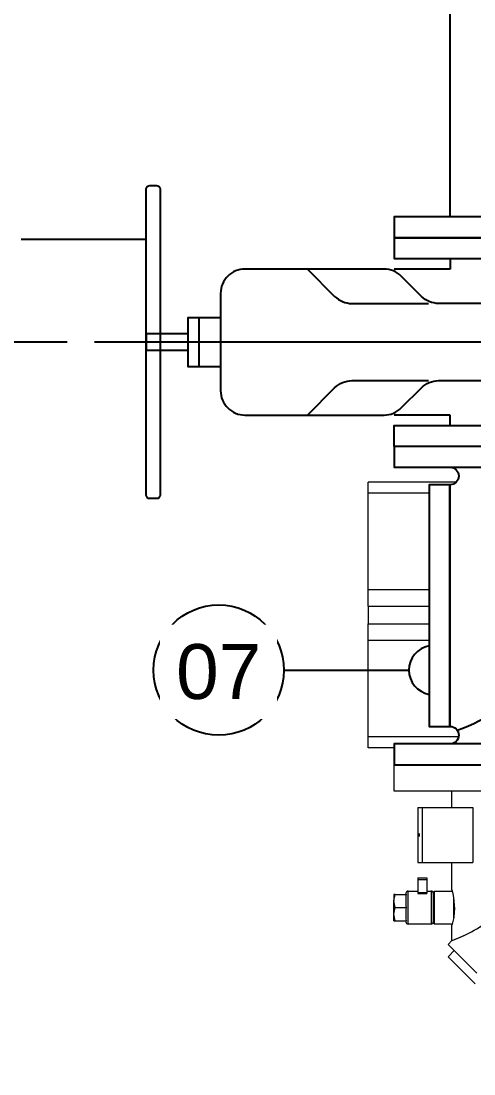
# Model space of a CAD drawing. Extents: x -160 to 364724, y -100 to 7353297.
# Drawn here: x 360698.747 to 360699.159, y 7352450.333 to 7352451.292 of the extents above; entities that cross this region are included whole.
import ezdxf
from ezdxf.enums import TextEntityAlignment as Align

# ---------------------------------------------------------------- set-up
doc = ezdxf.new("R2010")
doc.units = 0
doc.header["$LTSCALE"] = 5
doc.linetypes.add('________________', pattern=[0])
doc.linetypes.add('SGC_DASHDOT', pattern=[1, 0.5, -0.25, 0, -0.25])
for name, color, linetype in [('BOLA LM', 1, 'Continuous'), ('BOMBA', 1, 'Continuous'), ('FLANGES', 2, 'Continuous'), ('SANC_COTAS', 1, 'Continuous'), ('SANC_TEXTO', 2, 'Continuous'), ('SGC-Eixos', 253, 'SGC_DASHDOT'), ('SGC-Tubos (Desenho Bifilar)', 3, 'Continuous'), ('SGC-Valvulas (Acionamento)', 2, 'Continuous'), ('SGC-Valvulas (Linhas Externas)', 3, 'Continuous')]:
    doc.layers.add(name, color=color, linetype=linetype)
doc.styles.add('R-80', font='arial.ttf')
doc.dimstyles.new('GERAL - 25', dxfattribs={"dimscale": 0.025, "dimtxt": 2, "dimasz": 1.5, "dimexe": 2, "dimexo": 1, "dimgap": 1, "dimtad": 1, "dimzin": 0, "dimtxsty": 'R-80', "dimblk": 'ARCHTICK', "dimcen": 0, "dimdle": 2, "dimclrd": 1, "dimclre": 1, "dimclrt": 2, "dimadec": 0, "dimazin": 0, "dimtfac": 0.5, "dimtmove": 2, "dimatfit": 3, "dimldrblk": 'OPEN90', "dimfxl": 1, "dimtolj": 1, "dimtzin": 0, "dimarcsym": 0})

# ---------------------------------------------------------------- blocks, each defined once
blk = doc.blocks.new('SG_1_R23FC10_D100', base_point=(3190.0192, 1643.31859))
at = {"layer": 'FLANGES'}
blk.add_line((3190.04137, 1643.60666), (3189.99703, 1643.60666), dxfattribs=at)
blk.add_lwpolyline([(3190.04137, 1643.58679), (3190.04137, 1643.61659), (3189.99703, 1643.61659), (3189.99703, 1643.58679)], dxfattribs=at)
for points in [[(3189.9242, 1643.20859), (3189.9242, 1643.42859), (3189.9432, 1643.42859), (3189.9432, 1643.20859)], [(3190.1142, 1643.20859), (3190.1142, 1643.42859), (3190.0952, 1643.42859), (3190.0952, 1643.20859)]]:
    blk.add_lwpolyline(points, close=True, dxfattribs=at)
at = {"layer": 'SGC-Valvulas (Acionamento)', "color": 3}
blk.add_lwpolyline([(3189.87976, 1643.65459), (3190.15864, 1643.65459, -0.414214), (3190.16181, 1643.65142), (3190.16181, 1643.64509, -0.414214), (3190.15864, 1643.64192), (3189.87976, 1643.64192, -0.414214), (3189.87659, 1643.64509), (3189.87659, 1643.65142, -0.414214)], format="xyb", close=True, dxfattribs=at)
at = {"layer": 'SGC-Valvulas (Acionamento)'}
blk.add_lwpolyline([(3190.02659, 1643.61659), (3190.02659, 1643.65459), (3190.01181, 1643.65459), (3190.01181, 1643.61659)], dxfattribs=at)
at = {"layer": 'SGC-Valvulas (Linhas Externas)'}
for p, q in [((3189.9527, 1643.37759), (3189.9527, 1643.42859)), ((3190.0857, 1643.37759), (3190.0857, 1643.42859)), ((3189.9432, 1643.37759), (3189.9527, 1643.37759)), ((3190.0952, 1643.37759), (3190.0857, 1643.37759)), ((3190.0952, 1643.25959), (3189.9432, 1643.25959))]:
    blk.add_line(p, q, dxfattribs=at)
blk.add_lwpolyline([(3190.05435, 1643.28176), (3190.05435, 1643.38806, -0.198912), (3190.06084, 1643.40373), (3190.07921, 1643.4221, 0.198912), (3190.0857, 1643.43777), (3190.0857, 1643.56462, 0.414214), (3190.06353, 1643.58679), (3189.97487, 1643.58679, 0.414214), (3189.9527, 1643.56462), (3189.9527, 1643.43777, 0.198912), (3189.95919, 1643.4221), (3189.97756, 1643.40373, -0.198912), (3189.98405, 1643.38806), (3189.98405, 1643.28176, 0.414214), (3190.00621, 1643.25959), (3190.03218, 1643.25959, 0.414214)], format="xyb", close=True, dxfattribs=at)
for points in [[(3189.9527, 1643.50769), (3189.97756, 1643.48283, -0.198912), (3189.98405, 1643.46716), (3189.98405, 1643.39724)], [(3190.0857, 1643.50769), (3190.06084, 1643.48283, 0.198912), (3190.05435, 1643.46716), (3190.05435, 1643.39724)]]:
    blk.add_lwpolyline(points, format="xyb", dxfattribs=at)
blk = doc.blocks.new('A$C29D3606B')
at = {"layer": 'FLANGES'}
for points in [[(0, -0.10986), (0.019, -0.10986), (0.019, 0.11014), (0, 0.11014)], [(0.271, -0.11), (0.29, -0.11), (0.29, 0.11), (0.271, 0.11)], [(0.255, 0.05914), (0.255, 0.07814), (0.035, 0.07814), (0.035, 0.05914)]]:
    blk.add_lwpolyline(points, close=True, dxfattribs=at)
blk.add_arc((0.08622, 0.0741), 0.02242, 10.36667, 169.63333, dxfattribs=at)
at = {"layer": 'SGC-Tubos (Desenho Bifilar)'}
for p, q in [((0.263, -0.05086), (0.15856, -0.04416)), ((0.145, -0.05086), (0.027, -0.05086))]:
    blk.add_line(p, q, dxfattribs=at)
blk.add_lwpolyline([(0.271, 0.05914, -1), (0.255, 0.05914), (0.035, 0.05914, -1), (0.019, 0.05914)], format="xyb", dxfattribs=at)
for centre, radius, start, end in [((0.16794, 0.10015), 0.14462, 199.25491, 266.27937), ((0.1464, -0.03664), 0.01429, 264.38219, 328.27493), ((0.027, -0.05886), 0.008, 89.98894, 180), ((0.263, -0.05886), 0.008, 0.00001, 90.03465)]:
    blk.add_arc(centre, radius, start, end, dxfattribs=at)
blk = doc.blocks.new('_ARCHTICK')
at = {"color": 0, "linetype": 'ByBlock', "const_width": 0.15}
blk.add_lwpolyline([(-0.5, -0.5), (0.5, 0.5)], dxfattribs=at)
blk = doc.blocks.new('*D376')
at = {"layer": 'Defpoints', "color": 0, "transparency": 16777216}
for p in [(360698.81354, 7352450.99983), (360698.6343, 7352449.69205), (360698.68441, 7352449.69205)]:
    blk.add_point(p, dxfattribs=at)
at = {"layer": 'SANC_COTAS', "color": 1, "lineweight": -2, "transparency": 16777216}
for p, q in [((360698.6343, 7352451.04983), (360698.6343, 7352449.64205)), ((360698.78854, 7352450.99983), (360698.5843, 7352450.99983)), ((360698.65941, 7352449.69205), (360698.5843, 7352449.69205))]:
    blk.add_line(p, q, dxfattribs=at)
at = {"layer": 'SANC_COTAS', "color": 1, "lineweight": -2, "transparency": 16777216, "xscale": 0.03750000000000001, "yscale": 0.03750000000000001, "zscale": 0.03750000000000001}
for p, rotation in [((360698.6343, 7352450.99983), 90), ((360698.6343, 7352449.69205), 270)]:
    blk.add_blockref('_ARCHTICK', p, dxfattribs=dict(at, rotation=rotation))
at = {"layer": 'SANC_COTAS', "color": 2, "transparency": 16777216, "insert": (360698.57925, 7352450.34594), "char_height": 0.05, "attachment_point": 5, "rotation": 90, "style": 'R-80'}
blk.add_mtext('\\A1;1,31', dxfattribs=at)
blk = doc.blocks.new('_Open90')
at = {"color": 0, "linetype": 'ByBlock', "lineweight": -2}
for p, q in [((-0.5, 0.5), (0, 0)), ((0, 0), (-1, 0)), ((0, 0), (-0.5, -0.5))]:
    blk.add_line(p, q, dxfattribs=at)

msp = doc.modelspace()

# ---------------------------------------------------------------- linework, layer by layer
at = {"layer": 'BOLA LM'}
for p, q in [((360698.74657, 7352451.09369), (360698.86065, 7352451.09369)), ((360698.98605, 7352450.70106), (360699.10013, 7352450.70106))]:
    msp.add_line(p, q, dxfattribs=at)
msp.add_circle((360698.92674, 7352450.70106), 0.05931, dxfattribs=at)
at = {"layer": 'BOMBA', "linetype": '________________', "lineweight": 9}
for p, q in [((360699.14318, 7352450.87219), (360699.06285, 7352450.87219)), ((360699.06285, 7352450.86219), (360699.06285, 7352450.87219)), ((360699.11851, 7352450.86219), (360699.06285, 7352450.86219)), ((360699.06285, 7352450.77419), (360699.06285, 7352450.86219)), ((360699.11851, 7352450.77419), (360699.06285, 7352450.77419)), ((360699.06285, 7352450.75919), (360699.06285, 7352450.77419)), ((360699.06285, 7352450.75919), (360699.11851, 7352450.75919)), ((360699.06285, 7352450.75919), (360699.06285, 7352450.74319)), ((360699.06285, 7352450.74319), (360699.11851, 7352450.74319)), ((360699.06285, 7352450.72819), (360699.06285, 7352450.74319)), ((360699.06285, 7352450.72819), (360699.06285, 7352450.7321)), ((360699.06285, 7352450.72819), (360699.07425, 7352450.72819)), ((360699.06285, 7352450.64019), (360699.06285, 7352450.72819)), ((360699.06285, 7352450.72819), (360699.11851, 7352450.72819)), ((360699.14534, 7352450.64019), (360699.06285, 7352450.64019)), ((360699.06285, 7352450.63019), (360699.06285, 7352450.64019)), ((360699.08651, 7352450.63019), (360699.06285, 7352450.63019)), ((360699.08651, 7352450.59083), (360699.08651, 7352450.61483)), ((360699.18235, 7352450.59083), (360699.08651, 7352450.59083)), ((360699.13936, 7352450.57583), (360699.13936, 7352450.59083)), ((360699.1083, 7352450.57583), (360699.1083, 7352450.52583)), ((360699.1083, 7352450.57583), (360699.1123, 7352450.57583)), ((360699.1123, 7352450.57583), (360699.1583, 7352450.57583)), ((360699.1123, 7352450.57583), (360699.1123, 7352450.52583)), ((360699.1583, 7352450.57583), (360699.1583, 7352450.52583)), ((360699.10856, 7352450.55325), (360699.10838, 7352450.55325)), ((360699.10838, 7352450.55325), (360699.10838, 7352450.54833)), ((360699.10856, 7352450.54833), (360699.10856, 7352450.55325)), ((360699.10838, 7352450.54833), (360699.10856, 7352450.54833)), ((360699.1093, 7352450.55214), (360699.1093, 7352450.54947)), ((360699.1093, 7352450.54947), (360699.1093, 7352450.55214)), ((360699.1083, 7352450.52583), (360699.1123, 7352450.52583)), ((360699.1123, 7352450.52583), (360699.1583, 7352450.52583)), ((360699.13936, 7352450.50083), (360699.13936, 7352450.52583)), ((360699.10836, 7352450.51202), (360699.10836, 7352450.51002)), ((360699.10836, 7352450.51202), (360699.11636, 7352450.51202)), ((360699.11636, 7352450.51002), (360699.10836, 7352450.51002)), ((360699.10836, 7352450.51002), (360699.10836, 7352450.49833)), ((360699.11636, 7352450.51202), (360699.11636, 7352450.51002)), ((360699.11636, 7352450.51002), (360699.11636, 7352450.49833)), ((360699.08636, 7352450.49083), (360699.08743, 7352450.49683)), ((360699.08743, 7352450.49683), (360699.08636, 7352450.49683)), ((360699.08636, 7352450.49683), (360699.08636, 7352450.49083)), ((360699.08743, 7352450.49683), (360699.09653, 7352450.49683)), ((360699.09653, 7352450.49683), (360699.09756, 7352450.49683)), ((360699.09736, 7352450.49783), (360699.09736, 7352450.49683)), ((360699.09756, 7352450.49683), (360699.09736, 7352450.49516)), ((360699.09736, 7352450.49683), (360699.09756, 7352450.49683)), ((360699.09736, 7352450.49516), (360699.09736, 7352450.4865)), ((360699.09936, 7352450.46983), (360699.09936, 7352450.49983)), ((360699.09936, 7352450.49983), (360699.10836, 7352450.49983)), ((360699.11636, 7352450.49833), (360699.10836, 7352450.49833)), ((360699.10836, 7352450.49833), (360699.10836, 7352450.49752)), ((360699.10836, 7352450.49752), (360699.11636, 7352450.49752)), ((360699.11636, 7352450.49983), (360699.12036, 7352450.49983)), ((360699.11636, 7352450.49833), (360699.11636, 7352450.49752)), ((360699.12036, 7352450.49983), (360699.12036, 7352450.46983)), ((360699.12236, 7352450.49883), (360699.12336, 7352450.49983)), ((360699.12236, 7352450.49883), (360699.12236, 7352450.48357)), ((360699.12336, 7352450.48348), (360699.12336, 7352450.49983)), ((360699.12336, 7352450.49983), (360699.13963, 7352450.49983)), ((360699.13936, 7352450.50083), (360699.1396, 7352450.49997)), ((360699.1396, 7352450.49997), (360699.14025, 7352450.4973)), ((360699.14025, 7352450.4973), (360699.14088, 7352450.49407)), ((360699.08743, 7352450.48483), (360699.08636, 7352450.49083)), ((360699.08636, 7352450.47883), (360699.08636, 7352450.49083)), ((360699.09736, 7352450.4865), (360699.09756, 7352450.48483)), ((360699.14086, 7352450.49415), (360699.14086, 7352450.49349)), ((360699.14086, 7352450.49349), (360699.14086, 7352450.48348)), ((360699.14088, 7352450.49407), (360699.14164, 7352450.48366)), ((360699.08636, 7352450.47883), (360699.08743, 7352450.48483)), ((360699.08743, 7352450.47283), (360699.08636, 7352450.47883)), ((360699.08636, 7352450.47283), (360699.08636, 7352450.47883)), ((360699.08743, 7352450.48483), (360699.09756, 7352450.48483)), ((360699.09756, 7352450.48483), (360699.09736, 7352450.48316)), ((360699.09736, 7352450.48316), (360699.09736, 7352450.4745)), ((360699.12236, 7352450.48357), (360699.12236, 7352450.47083)), ((360699.12336, 7352450.46983), (360699.12336, 7352450.48348)), ((360699.14086, 7352450.48348), (360699.14086, 7352450.48192)), ((360699.14086, 7352450.48192), (360699.14086, 7352450.47619)), ((360699.14086, 7352450.47619), (360699.14086, 7352450.47552)), ((360699.14149, 7352450.48071), (360699.14092, 7352450.47587)), ((360699.14164, 7352450.48366), (360699.14149, 7352450.48071)), ((360699.08636, 7352450.47283), (360699.08743, 7352450.47283)), ((360699.08743, 7352450.47283), (360699.09653, 7352450.47283)), ((360699.09653, 7352450.47283), (360699.09756, 7352450.47283)), ((360699.09736, 7352450.4745), (360699.09756, 7352450.47283)), ((360699.09756, 7352450.47283), (360699.09736, 7352450.47283)), ((360699.09736, 7352450.47283), (360699.09736, 7352450.47183)), ((360699.12036, 7352450.46983), (360699.09936, 7352450.46983)), ((360699.12336, 7352450.46983), (360699.12236, 7352450.47083)), ((360699.13963, 7352450.46983), (360699.12336, 7352450.46983)), ((360699.1396, 7352450.4697), (360699.13936, 7352450.46883)), ((360699.13936, 7352450.45487), (360699.13936, 7352450.46883)), ((360699.14092, 7352450.47587), (360699.1396, 7352450.4697)), ((360699.13583, 7352450.4513), (360699.13936, 7352450.45483)), ((360699.16213, 7352450.425), (360699.13583, 7352450.4513)), ((360699.13961, 7352450.45493), (360699.13936, 7352450.45483)), ((360699.13936, 7352450.45484), (360699.13936, 7352450.45487)), ((360699.13936, 7352450.45483), (360699.13936, 7352450.45484)), ((360699.13936, 7352450.45483), (360699.13936, 7352450.45484)), ((360699.13583, 7352450.43999), (360699.14148, 7352450.44564)), ((360699.16047, 7352450.41534), (360699.13583, 7352450.43999))]:
    msp.add_line(p, q, dxfattribs=at)
for centre, radius, start, end in [((360699.09936, 7352450.49783), 0.002, 90, 180), ((360699.12036, 7352450.49783), 0.002, 0, 90), ((360699.09041, 7352450.58803), 0.14191, 290.17971, 308.13447), ((360699.0904, 7352450.58804), 0.14192, 290.28973, 308.13423), ((360699.09936, 7352450.47183), 0.002, 180, 270), ((360699.12036, 7352450.47183), 0.002, 270, 0)]:
    msp.add_arc(centre, radius, start, end, dxfattribs=at)
at = {"layer": 'FLANGES'}
msp.add_lwpolyline([(360699.30665, 7352451.09483), (360699.30665, 7352451.11383), (360699.08665, 7352451.11383), (360699.08665, 7352451.09483)], close=True, dxfattribs=at)
at = {"layer": 'SGC-Eixos', "ltscale": 0.3}
msp.add_line((360699.25565, 7352450.99983), (360698.81354, 7352450.99983), dxfattribs=at)
at = {"layer": 'SGC-Tubos (Desenho Bifilar)'}
msp.add_line((360699.13738, 7352452.56787), (360699.13738, 7352451.11383), dxfattribs=at)

# ---------------------------------------------------------------- block references
at = {"layer": 'SANC_COTAS', "rotation": 90}
msp.add_blockref('A$C29D3606B', (360699.19665, 7352450.61483), dxfattribs=at)
at = {"layer": 'SGC-Valvulas (Linhas Externas)', "rotation": 90}
msp.add_blockref('SG_1_R23FC10_D100', (360699.19665, 7352450.99983), dxfattribs=at)

# ---------------------------------------------------------------- dimensions: what is measured, and where the dimension line sits
at = {"layer": 'SANC_COTAS'}
dim = msp.add_linear_dim(base=(360698.6343, 7352449.69205), p1=(360698.81354, 7352450.99983), p2=(360698.68441, 7352449.69205), angle=90, dimstyle='GERAL - 25', dxfattribs=at)
dim.commit()
dim.dimension.update_dxf_attribs({"geometry": '*D376', "text_midpoint": (360698.57925, 7352450.34594)})

# ---------------------------------------------------------------- next in the draw order: wipeouts: each hides what was drawn before it
msp.add_wipeout([(360698.87329, 7352450.65641), (360698.97992, 7352450.65641), (360698.97992, 7352450.74246), (360698.87329, 7352450.74246)]).dxf.layer = 'SANC_TEXTO'

# ---------------------------------------------------------------- next in the draw order: texts
at = {"layer": 'SANC_TEXTO', "style": 'R-80'}
msp.add_text('07', height=0.05, dxfattribs=at).set_placement((360698.92674, 7352450.67476), align=Align.CENTER)

doc.saveas('drawing.dxf')
